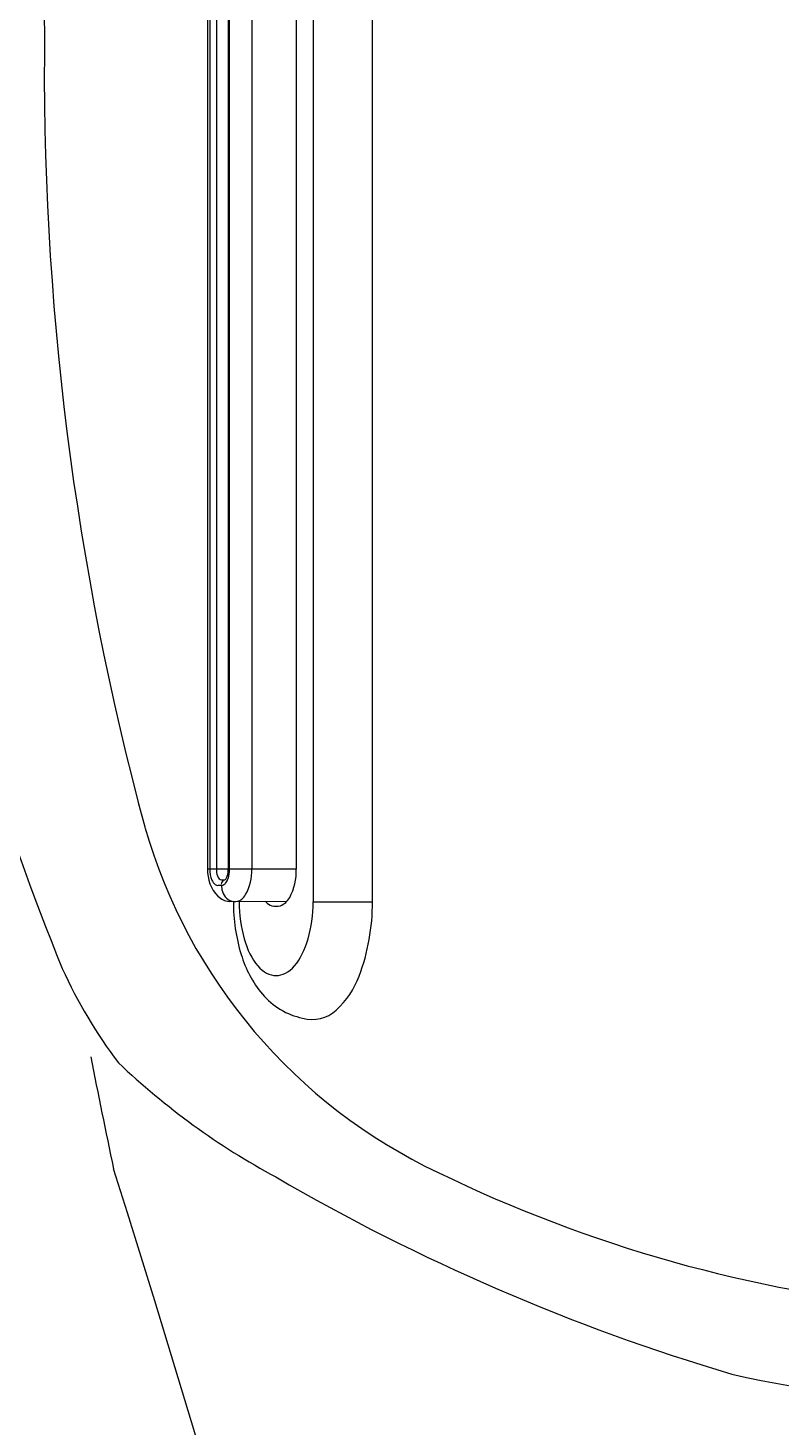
# Model space of a CAD drawing. Extents: x 648 to 724, y 789 to 934.
# Drawn here: x 714.37 to 717.84, y 841.22 to 847.66 of the extents above; entities that cross this region are included whole.
import ezdxf

# ---------------------------------------------------------------- set-up
doc = ezdxf.new("R2010")
doc.units = 0
doc.header["$MEASUREMENT"] = 0
for name, color, linetype in [('1', 4, 'Continuous'), ('1_CYAN', 4, 'Continuous'), ('DIM', 3, 'Continuous')]:
    doc.layers.add(name, color=color, linetype=linetype)

# ---------------------------------------------------------------- blocks, each defined once
blk = doc.blocks.new('WATERFALL')
at = {"layer": '1'}
for p, q in [((4, 0), (-4, 0)), ((-3.85, -0.3507), (3.85, -0.3507)), ((4, -0.3957), (3.9995, -0.6381)), ((4, -0.6318), (3.9992, -0.6581))]:
    blk.add_line(p, q, dxfattribs=at)
at = {"layer": '1', "color": 3, "linetype": 'Continuous'}
for p, q in [((4, -0.2732), (4, 0.0008)), ((-4, -0.2732), (4, -0.2732)), ((3.85, -0.3507), (3.85, -0.5558)), ((-3.85, -0.5558), (3.85, -0.5558)), ((3.85, -0.5558), (3.85, -0.7584)), ((3.85, -0.6577), (-3.85, -0.6577)), ((-3.8496, -0.6633), (3.8496, -0.6633)), ((3.8995, -0.6952), (3.8997, -0.6789)), ((3.925, -0.6952), (3.925, -0.7109)), ((-3.85, -0.7484), (3.85, -0.7484)), ((-3.8497, -0.7183), (3.8497, -0.7183))]:
    blk.add_line(p, q, dxfattribs=at)
at = {"layer": '1', "linetype": 'Continuous'}
blk.add_line((-3.85, -0.7584), (3.85, -0.7584), dxfattribs=at)
at = {"layer": '1'}
for centre, radius, start, end in [((4.005, -0.9605), 0.9605, 69.45269, 90.29736), ((4.199, -0.4428), 0.4076, 42.64714, 69.45269), ((4.3796, -0.2764), 0.1621, 343.83765, 42.64714), ((4.2188, -0.2582), 0.3228, 309.74695, 348.69111), ((3.8592, -0.606), 0.2554, 61.84652, 92.06288), ((3.9428, -0.4528), 0.0809, 21.2934, 62.86519), ((3.9105, -0.4432), 0.1095, 349.45363, 10.40694), ((3.9583, -0.4434), 0.0631, 311.42971, 341.70664), ((4.0939, -0.1071), 0.5189, 286.70567, 309.68327), ((3.9504, -0.633), 0.0493, 354.06909, 39.25935), ((4.0042, 0.1713), 0.8113, 269.70447, 287.11962), ((3.9167, -0.652), 0.0826, 314.58567, 354.46879), ((3.8582, -0.5926), 0.166, 267.18503, 314.58567)]:
    blk.add_arc(centre, radius, start, end, dxfattribs=at)
at = {"layer": '1', "color": 3, "linetype": 'Continuous'}
for centre, radius, start, end in [((3.8595, -0.7752), 0.2196, 60.62569, 92.48992), ((3.9327, -0.6257), 0.0679, 287.03437, 349.49644), ((3.9304, -0.6493), 0.0751, 39.25935, 60.62569), ((3.8505, -0.7696), 0.1064, 72.84375, 90.44987), ((3.8468, -0.8051), 0.148, 71.63944, 88.75145), ((3.8611, -0.6668), 0.0505, 275.24716, 310.63468), ((3.8668, -0.7168), 0.0511, 60.16489, 72.84375), ((3.8762, -0.7004), 0.0321, 44.54224, 60.16489), ((3.8716, -0.7304), 0.0693, 54.18456, 71.63944), ((3.8832, -0.6925), 0.0165, 310.63468, 353.74284), ((3.9197, -0.673), 0.0225, 207.23414, 269.86656), ((3.8934, -0.7001), 0.0319, 8.82088, 54.18456), ((3.9218, -0.5903), 0.1049, 271.73826, 287.03437), ((3.8136, -0.1497), 0.5697, 273.63786, 275.24716), ((3.8511, -0.6185), 0.1299, 269.507, 292.10124), ((3.8807, -0.6914), 0.0512, 292.10124, 321.50702), ((3.9056, -0.7112), 0.0194, 321.50702, 0.98708)]:
    blk.add_arc(centre, radius, start, end, dxfattribs=at)
blk.add_ellipse((4, -0.4432), major_axis=(-0.34, 0), ratio=0.499996, start_param=1.570796, end_param=4.712389, dxfattribs=at)
blk = doc.blocks.new('2010GLOW')
at = {"layer": '1_CYAN', "color": 3}
for centre, radius, start, end in [((77.03, 42.2681), 11.3266, 158.81562, 181.17939), ((79.862, 42.4749), 13.3995, 165.99561, 181.88165), ((77.0324, 42.0173), 11.3266, 179.9106, 202.27436), ((79.8678, 41.8644), 13.3995, 179.20834, 195.09438), ((69.364, 39.0723), 2.5313, 195.99032, 244.67486), ((68.6381, 38.6702), 2.2916, 204.38653, 217.04305), ((91.2493, 42.035), 25.0158, 190.8716, 192.07781), ((69.1647, 39.7717), 3.4219, 226.49523, 241.52589), ((-7.2775, 13.3839), 77.6783, 7.552517, 17.54523), ((71.0995, 42.57), 6.4357, 244.02866, 264.56525), ((72.3437, 45.0105), 9.5472, 239.74442, 253.49631), ((70.3128, 38.5695), 2.7971, 255.90419, 300.66002)]:
    blk.add_arc(centre, radius, start, end, dxfattribs=at)
at = {"layer": 'DIM', "rotation": 270}
blk.add_blockref('WATERFALL', (67.9783, 42.0308), dxfattribs=at)

msp = doc.modelspace()

# ---------------------------------------------------------------- block references
at = {"layer": '1'}
msp.add_blockref('2010GLOW', (647.9779, 805.6054), dxfattribs=at)

doc.saveas('drawing.dxf')
